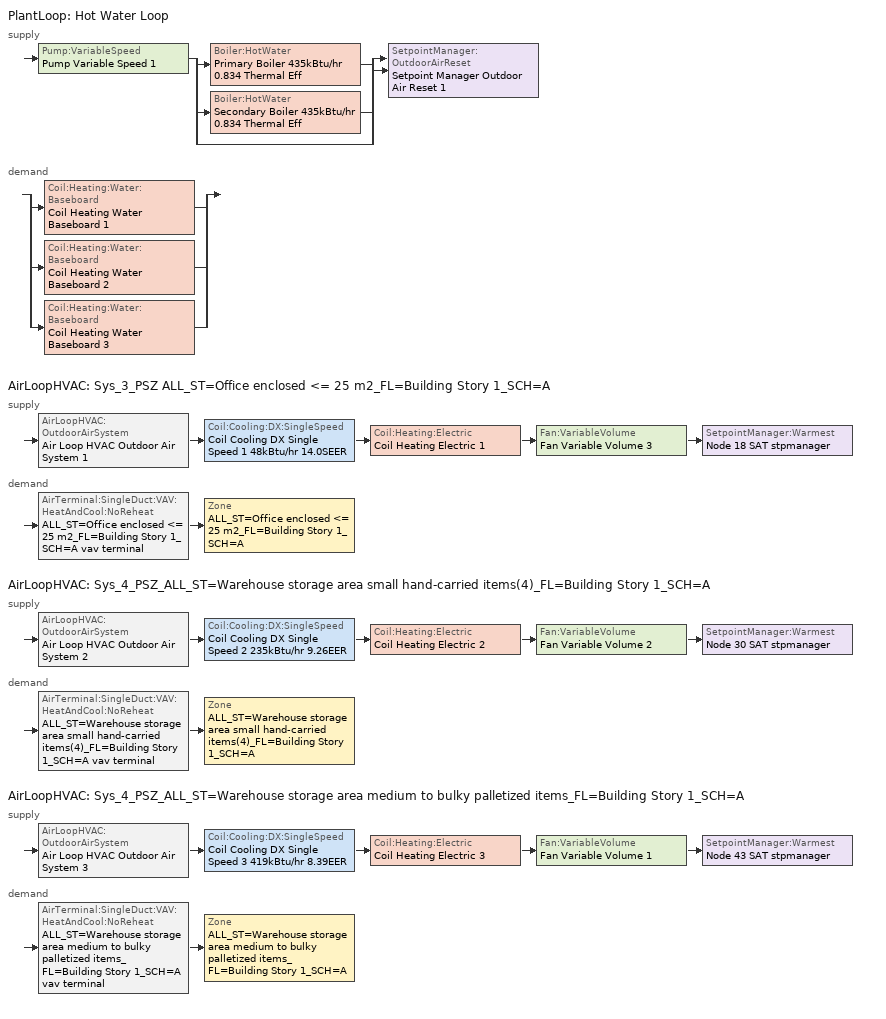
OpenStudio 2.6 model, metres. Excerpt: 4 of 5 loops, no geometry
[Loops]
PlantLoop 'Hot Water Loop'
 supply: Pump:VariableSpeed 'Pump Variable Speed 1' > split
  | Boiler:HotWater 'Primary Boiler 435kBtu/hr 0.834 Thermal Eff'
  | Boiler:HotWater 'Secondary Boiler 435kBtu/hr 0.834 Thermal Eff'
  | bypass
  join > SetpointManager:OutdoorAirReset 'Setpoint Manager Outdoor Air Reset 1'
 demand: split
  | Coil:Heating:Water:Baseboard 'Coil Heating Water Baseboard 1'
  | Coil:Heating:Water:Baseboard 'Coil Heating Water Baseboard 2'
  | Coil:Heating:Water:Baseboard 'Coil Heating Water Baseboard 3'
AirLoopHVAC 'Sys_3_PSZ ALL_ST=Office enclosed <= 25 m2_FL=Building Story 1_SCH=A'
 supply: AirLoopHVAC:OutdoorAirSystem 'Air Loop HVAC Outdoor Air System 1' > Coil:Cooling:DX:SingleSpeed 'Coil Cooling DX Single Speed 1 48kBtu/hr 14.0SEER' > Coil:Heating:Electric 'Coil Heating Electric 1' > Fan:VariableVolume 'Fan Variable Volume 3' > SetpointManager:Warmest 'Node 18 SAT stpmanager'
 demand: AirTerminal:SingleDuct:VAV:HeatAndCool:NoReheat 'ALL_ST=Office enclosed <= 25 m2_FL=Building Story 1_SCH=A vav terminal' > Zone 'ALL_ST=Office enclosed <= 25 m2_FL=Building Story 1_SCH=A'
AirLoopHVAC 'Sys_4_PSZ_ALL_ST=Warehouse storage area small hand-carried items(4)_FL=Building Story 1_SCH=A'
 supply: AirLoopHVAC:OutdoorAirSystem 'Air Loop HVAC Outdoor Air System 2' > Coil:Cooling:DX:SingleSpeed 'Coil Cooling DX Single Speed 2 235kBtu/hr 9.26EER' > Coil:Heating:Electric 'Coil Heating Electric 2' > Fan:VariableVolume 'Fan Variable Volume 2' > SetpointManager:Warmest 'Node 30 SAT stpmanager'
 demand: AirTerminal:SingleDuct:VAV:HeatAndCool:NoReheat 'ALL_ST=Warehouse storage area small hand-carried items(4)_FL=Building Story 1_SCH=A vav terminal' > Zone 'ALL_ST=Warehouse storage area small hand-carried items(4)_FL=Building Story 1_SCH=A'
AirLoopHVAC 'Sys_4_PSZ_ALL_ST=Warehouse storage area medium to bulky palletized items_FL=Building Story 1_SCH=A'
 supply: AirLoopHVAC:OutdoorAirSystem 'Air Loop HVAC Outdoor Air System 3' > Coil:Cooling:DX:SingleSpeed 'Coil Cooling DX Single Speed 3 419kBtu/hr 8.39EER' > Coil:Heating:Electric 'Coil Heating Electric 3' > Fan:VariableVolume 'Fan Variable Volume 1' > SetpointManager:Warmest 'Node 43 SAT stpmanager'
 demand: AirTerminal:SingleDuct:VAV:HeatAndCool:NoReheat 'ALL_ST=Warehouse storage area medium to bulky palletized items_FL=Building Story 1_SCH=A vav terminal' > Zone 'ALL_ST=Warehouse storage area medium to bulky palletized items_FL=Building Story 1_SCH=A'
[Sizing:Zone] Zone Cooling Design Supply Air Temperature Input Method=SupplyAirTemperature; Zone Cooling Design Supply Air Temperature {C}=13; Zone Cooling Design Supply Air Temperature Difference {deltaC}=11.11; Zone Heating Design Supply Air Temperature Input Method=SupplyAirTemperature; Zone Heating Design Supply Air Temperature {C}=43; Zone Heating Design Supply Air Temperature Difference {deltaC}=11.11; Zone Cooling Design Supply Air Humidity Ratio {kg-H2O/kg-air}=0.0085; Zone Heating Design Supply Air Humidity Ratio {kg-H2O/kg-air}=0.008; Zone Heating Sizing Factor=1.3; Zone Cooling Sizing Factor=1.1; Cooling Design Air Flow Method=DesignDay; Heating Design Air Flow Method=DesignDay; Account for Dedicated Outdoor Air System=No; Dedicated Outdoor Air System Control Strategy=NeutralSupplyAir; Dedicated Outdoor Air Low Setpoint Temperature for Design {C}=autosize; Dedicated Outdoor Air High Setpoint Temperature for Design {C}=autosize
ALL_ST=Office enclosed <= 25 m2_FL=Building Story 1_SCH=A; ALL_ST=Warehouse storage area small hand-carried items(4)_FL=Building Story 1_SCH=A; ALL_ST=Warehouse storage area medium to bulky palletized items_FL=Building Story 1_SCH=A
[Zone equipment]
ALL_ST=Office enclosed <= 25 m2_FL=Building Story 1_SCH=A: ALL_ST=Office enclosed <= 25 m2_FL=Building Story 1_SCH=A erv doas, Zone HVAC Baseboard Convective Water 1, ALL_ST=Office enclosed <= 25 m2_FL=Building Story 1_SCH=A vav terminal
ALL_ST=Warehouse storage area small hand-carried items(4)_FL=Building Story 1_SCH=A: ALL_ST=Warehouse storage area small hand-carried items(4)_FL=Building Story 1_SCH=A erv doas, Zone HVAC Baseboard Convective Water 2, ALL_ST=Warehouse storage area small hand-carried items(4)_FL=Building Story 1_SCH=A vav terminal
ALL_ST=Warehouse storage area medium to bulky palletized items_FL=Building Story 1_SCH=A: ALL_ST=Warehouse storage area medium to bulky palletized items_FL=Building Story 1_SCH=A erv doas, Zone HVAC Baseboard Convective Water 3, ALL_ST=Warehouse storage area medium to bulky palletized items_FL=Building Story 1_SCH=A vav terminal
[PlantLoop]
Hot Water Loop: Fluid Type=Water; Glycol Concentration=0; Plant Loop Volume {m3}=Autocalculate; Load Distribution Scheme=Optimal
[Sizing:Plant]
Hot Water Loop: Loop Type=Heating; Design Loop Exit Temperature {C}=82; Loop Design Temperature Difference {deltaC}=16; Sizing Option=NonCoincident; Zone Timesteps in Averaging Window=1; Coincident Sizing Factor Mode=None
[Pump:VariableSpeed]
Pump Variable Speed 1: Motor Efficiency=0.865; Pump Control Type=Intermittent; Skin Loss Radiative Fraction=0.5; Design Power Sizing Method=PowerPerFlowPerPressure; Design Electric Power per Unit Flow Rate {W/(m3/s)}=348701.1; Design Shaft Power per Unit Flow Rate per Unit Head {W-s/m3-Pa}=1.45151; Design Minimum Flow Rate Fraction=0
[Boiler:HotWater] Fuel Type=FuelOil#2; Nominal Capacity {W}=127625; Nominal Thermal Efficiency=0.92; Normalized Boiler Efficiency Curve=BOILER-EFFFPLR-NECB2011; Water Outlet Upper Temperature Limit {C}=99; Boiler Flow Mode=ConstantFlow; Parasitic Electric Load {W}=0; Sizing Factor=1
Primary Boiler 435kBtu/hr 0.834 Thermal Eff; Secondary Boiler 435kBtu/hr 0.834 Thermal Eff
[SetpointManager:OutdoorAirReset]
Setpoint Manager Outdoor Air Reset 1: Control Variable=Temperature; Setpoint at Outdoor Low Temperature {C}=82; Outdoor Low Temperature {C}=-16; Setpoint at Outdoor High Temperature {C}=60; Outdoor High Temperature {C}=0
[AirLoopHVAC] Design Supply Air Flow Rate {m3/s}=AutoSize
Name | Availability Schedule
Sys_3_PSZ ALL_ST=Office enclosed <= 25 m2_FL=Building Story 1_SCH=A | Sys_3_PSZ ALL_ST=Office enclosed <= 25 m2_FL=Building Story 1_SCH=A Occ Sch
Sys_4_PSZ_ALL_ST=Warehouse storage area small hand-carried items(4)_FL=Building Story 1_SCH=A | Sys_4_PSZ_ALL_ST=Warehouse storage area small hand-carried items(4)_FL=Building Story 1_SCH=A Occ Sch
Sys_4_PSZ_ALL_ST=Warehouse storage area medium to bulky palletized items_FL=Building Story 1_SCH=A | Sys_4_PSZ_ALL_ST=Warehouse storage area medium to bulky palletized items_FL=Building Story 1_SCH=A Occ Sch
[Sizing:System] Type of Load to Size On=Sensible; Design Outdoor Air Flow Rate {m3/s}=Autosize; Minimum System Air Flow Ratio=1; Preheat Design Temperature {C}=7; Preheat Design Humidity Ratio {kg-H2O/kg-Air}=0.008; Precool Design Temperature {C}=13; Precool Design Humidity Ratio {kg-H2O/kg-Air}=0.008; Central Cooling Design Supply Air Temperature {C}=13; Central Heating Design Supply Air Temperature {C}=43; Sizing Option=NonCoincident; 100% Outdoor Air in Cooling=No; 100% Outdoor Air in Heating=No; Central Cooling Design Supply Air Humidity Ratio {kg-H2O/kg-Air}=0.0085; Central Heating Design Supply Air Humidity Ratio {kg-H2O/kg-Air}=0.008; Cooling Design Air Flow Method=DesignDay; Cooling Design Air Flow Rate {m3/s}=0; Heating Design Air Flow Method=DesignDay; Heating Design Air Flow Rate {m3/s}=0; System Outdoor Air Method=ZoneSum; Zone Maximum Outdoor Air Fraction=1; Cooling Supply Air Flow Rate Per Floor Area {m3/s-m2}=0.00996765; Cooling Fraction of Autosized Cooling Supply Air Flow Rate=1; Cooling Supply Air Flow Rate Per Unit Cooling Capacity {m3/s-W}=3.94755e-05; Heating Supply Air Flow Rate Per Floor Area {m3/s-m2}=0.00996765; Heating Fraction of Autosized Heating Supply Air Flow Rate=1; Heating Fraction of Autosized Cooling Supply Air Flow Rate=1; Heating Supply Air Flow Rate Per Unit Heating Capacity {m3/s-W}=3.15882e-05; Cooling Design Capacity Method=CoolingDesignCapacity; Cooling Design Capacity {W}=autosize; Cooling Design Capacity Per Floor Area {W/m2}=234.7; Fraction of Autosized Cooling Design Capacity=1; Heating Design Capacity Method=HeatingDesignCapacity; Heating Design Capacity {W}=autosize; Heating Design Capacity Per Floor Area {W/m2}=157; Fraction of Autosized Heating Design Capacity=1; Central Cooling Capacity Control Method=OnOff
Sys_3_PSZ ALL_ST=Office enclosed <= 25 m2_FL=Building Story 1_SCH=A; Sys_4_PSZ_ALL_ST=Warehouse storage area small hand-carried items(4)_FL=Building Story 1_SCH=A; Sys_4_PSZ_ALL_ST=Warehouse storage area medium to bulky palletized items_FL=Building Story 1_SCH=A
[Coil:Heating:Electric] Availability Schedule=Always On Discrete
Coil Heating Electric 1; Coil Heating Electric 2; Coil Heating Electric 3
[Coil:Cooling:DX:SingleSpeed] Availability Schedule=Always On Discrete; Rated Total Cooling Capacity {W}=autosize; Rated Sensible Heat Ratio=autosize; Rated Air Flow Rate {m3/s}=autosize; Rated Evaporator Fan Power Per Volume Flow Rate {W/(m3/s)}=773.3; Total Cooling Capacity Function of Temperature Curve=DXCOOL-NECB2011-REF-CAPFT; Total Cooling Capacity Function of Flow Fraction Curve=DXCOOL-NECB2011-REF-CAPFFLOW; Energy Input Ratio Function of Temperature Curve=DXCOOL-NECB2011-REF-COOLEIRFT; Energy Input Ratio Function of Flow Fraction Curve=DXCOOL-NECB2011-REF-COOLEIRFFLOW; Part Load Fraction Correlation Curve=DXCOOL-NECB2011-REF-COOLPLFFPLR; Condenser Type=AirCooled; Evaporative Condenser Effectiveness=0; Evaporative Condenser Air Flow Rate {m3/s}=Autosize; Evaporative Condenser Pump Rated Power Consumption {W}=Autosize; Crankcase Heater Capacity {W}=0; Maximum Outdoor Dry-Bulb Temperature for Crankcase Heater Operation {C}=0; Basin Heater Capacity {W/K}=0; Basin Heater Setpoint Temperature {C}=10
Name | Rated COP {W/W}
Coil Cooling DX Single Speed 1 48kBtu/hr 14.0SEER | 3.8248
Coil Cooling DX Single Speed 2 235kBtu/hr 9.26EER | 3.30028
Coil Cooling DX Single Speed 3 419kBtu/hr 8.39EER | 3.11145
[Controller:OutdoorAir] Minimum Outdoor Air Flow Rate {m3/s}=0; Maximum Outdoor Air Flow Rate {m3/s}=0; Economizer Control Action Type=ModulateFlow; Lockout Type=NoLockout; Minimum Limit Type=FixedMinimum; High Humidity Control=No; Heat Recovery Bypass Control Type=BypassWhenOAFlowGreaterThanMinimum
Name | Economizer Control Type | Economizer Maximum Limit Dry-Bulb Temperature {C} | Economizer Maximum Limit Enthalpy {J/kg} | Economizer Minimum Limit Dry-Bulb Temperature {C} | Minimum Outdoor Air Schedule | Controller Mechanical Ventilation
Controller Outdoor Air 1 | NoEconomizer | 28 | 64000 | -100 | Sys_3_PSZ ALL_ST=Office enclosed <= 25 m2_FL=Building Story 1_SCH=A Occ Sch | Controller Mechanical Ventilation 1
Controller Outdoor Air 2 | DifferentialEnthalpy |  |  |  | Sys_4_PSZ_ALL_ST=Warehouse storage area small hand-carried items(4)_FL=Building Story 1_SCH=A Occ Sch | Controller Mechanical Ventilation 2
Controller Outdoor Air 3 | DifferentialEnthalpy |  |  |  | Sys_4_PSZ_ALL_ST=Warehouse storage area medium to bulky palletized items_FL=Building Story 1_SCH=A Occ Sch | Controller Mechanical Ventilation 3
[Controller:MechanicalVentilation] Availability Schedule=Always On Discrete; System Outdoor Air Method=ZoneSum
Controller Mechanical Ventilation 1; Controller Mechanical Ventilation 2; Controller Mechanical Ventilation 3
[AirLoopHVAC:OutdoorAirSystem]
Name | Controller
Air Loop HVAC Outdoor Air System 1 | Controller Outdoor Air 1
Air Loop HVAC Outdoor Air System 2 | Controller Outdoor Air 2
Air Loop HVAC Outdoor Air System 3 | Controller Outdoor Air 3
[Coil:Heating:Water:Baseboard] Heating Design Capacity Method=HeatingDesignCapacity; Heating Design Capacity {W}=autosize; Heating Design Capacity Per Floor Area {W/m2}=0; Fraction of Autosized Heating Design Capacity=0.8
Coil Heating Water Baseboard 1; Coil Heating Water Baseboard 2; Coil Heating Water Baseboard 3
[ZoneHVAC:Baseboard:Convective:Water] Availability Schedule=Always On Discrete
Name | Heating Coil
Zone HVAC Baseboard Convective Water 1 | Coil Heating Water Baseboard 1
Zone HVAC Baseboard Convective Water 2 | Coil Heating Water Baseboard 2
Zone HVAC Baseboard Convective Water 3 | Coil Heating Water Baseboard 3
[HeatExchanger:AirToAir:SensibleAndLatent] Availability Schedule=Always On Discrete; Nominal Supply Air Flow Rate {m3/s}=autosize; Sensible Effectiveness at 100% Heating Air Flow=0.76; Latent Effectiveness at 100% Heating Air Flow=0.75; Sensible Effectiveness at 75% Heating Air Flow=0.81; Latent Effectiveness at 75% Heating Air Flow=0.75; Sensible Effectiveness at 100% Cooling Air Flow=0.76; Latent Effectiveness at 100% Cooling Air Flow=0.75; Sensible Effectiveness at 75% Cooling Air Flow=0.81; Latent Effectiveness at 75% Cooling Air Flow=0.75; Supply Air Outlet Temperature Control=No; Heat Exchanger Type=Rotary; Frost Control Type=ExhaustAirRecirculation; Threshold Temperature {C}=-23.3; Initial Defrost Time Fraction=0.167; Rate of Defrost Time Fraction Increase {1/K}=0.012; Economizer Lockout=No
Name | Nominal Electric Power {W}
ALL_ST=Warehouse storage area medium to bulky palletized items_FL=Building Story 1_SCH=A erv hx | 750.88
ALL_ST=Warehouse storage area small hand-carried items(4)_FL=Building Story 1_SCH=A erv hx | 354.73
ALL_ST=Office enclosed <= 25 m2_FL=Building Story 1_SCH=A erv hx | 121.662
[Fan:VariableVolume] Availability Schedule=Always On Discrete; Fan Efficiency=0.75; Pressure Rise {Pa}=640; Maximum Flow Rate {m3/s}=Autosize; Fan Power Minimum Flow Rate Input Method=Fraction; Fan Power Minimum Flow Fraction=0.3; Fan Power Minimum Air Flow Rate {m3/s}=0; Motor Efficiency=0.9; Motor In Airstream Fraction=1; Fan Power Coefficient 1=0.0407599; Fan Power Coefficient 2=0.088045; Fan Power Coefficient 3=-0.0729261; Fan Power Coefficient 4=0.94374; Fan Power Coefficient 5=0
Fan Variable Volume 1; Fan Variable Volume 2; Fan Variable Volume 3
[SetpointManager:Warmest] Control Variable=Temperature; Minimum Setpoint Temperature {C}=12; Maximum Setpoint Temperature {C}=35; Strategy=MaximumTemperature
Node 43 SAT stpmanager; Node 30 SAT stpmanager; Node 18 SAT stpmanager
[AirTerminal:SingleDuct:VAV:HeatAndCool:NoReheat] Availability Schedule=Always On Discrete; Maximum Air Flow Rate {m3/s}=autosize; Zone Minimum Air Flow Fraction=0.05
ALL_ST=Warehouse storage area medium to bulky palletized items_FL=Building Story 1_SCH=A vav terminal; ALL_ST=Warehouse storage area small hand-carried items(4)_FL=Building Story 1_SCH=A vav terminal; ALL_ST=Office enclosed <= 25 m2_FL=Building Story 1_SCH=A vav terminal
[ZoneHVAC:EnergyRecoveryVentilator:Controller] Temperature High Limit {C}=19; Temperature Low Limit {C}=13; Exhaust Air Temperature Limit=NoExhaustAirTemperatureLimit; Exhaust Air Enthalpy Limit=NoExhaustAirEnthalpyLimit; Time of Day Economizer Flow Control Schedule=Always Off Discrete; High Humidity Control Flag=No; High Humidity Outdoor Air Flow Ratio=1; Control High Indoor Humidity Based on Outdoor Humidity Ratio=Yes
Name | Electronic Enthalpy Limit Curve
ALL_ST=Warehouse storage area medium to bulky palletized items_FL=Building Story 1_SCH=A erv contr | Curve Cubic 3
ALL_ST=Warehouse storage area small hand-carried items(4)_FL=Building Story 1_SCH=A erv contr | Curve Cubic 4
ALL_ST=Office enclosed <= 25 m2_FL=Building Story 1_SCH=A erv contr | Curve Cubic 5
[Fan:OnOff] Availability Schedule=Always On Discrete; Fan Efficiency=0.75; Pressure Rise {Pa}=200; Maximum Flow Rate {m3/s}=autosize; Motor Efficiency=0.9; Motor In Airstream Fraction=1
Name | Fan Power Ratio Function of Speed Ratio Curve | Fan Efficiency Ratio Function of Speed Ratio Curve
ALL_ST=Warehouse storage area medium to bulky palletized items_FL=Building Story 1_SCH=A erv sup fan | Fan On Off Power Curve 2 | Fan On Off Efficiency Curve 2
ALL_ST=Warehouse storage area medium to bulky palletized items_FL=Building Story 1_SCH=A erv exh fan | Fan On Off Power Curve 3 | Fan On Off Efficiency Curve 3
ALL_ST=Warehouse storage area small hand-carried items(4)_FL=Building Story 1_SCH=A erv sup fan | Fan On Off Power Curve 4 | Fan On Off Efficiency Curve 4
ALL_ST=Warehouse storage area small hand-carried items(4)_FL=Building Story 1_SCH=A erv exh fan | Fan On Off Power Curve 5 | Fan On Off Efficiency Curve 5
ALL_ST=Office enclosed <= 25 m2_FL=Building Story 1_SCH=A erv sup fan | Fan On Off Power Curve 6 | Fan On Off Efficiency Curve 6
ALL_ST=Office enclosed <= 25 m2_FL=Building Story 1_SCH=A erv exh fan | Fan On Off Power Curve 7 | Fan On Off Efficiency Curve 7
[ZoneHVAC:EnergyRecoveryVentilator] Supply Air Flow Rate {m3/s}=autosize; Exhaust Air Flow Rate {m3/s}=autosize; Ventilation Rate per Occupant {m3/s-person}=0
Name | Availability Schedule | Heat Exchanger | Supply Air Fan | Exhaust Air Fan | Controller | Ventilation Rate per Unit Floor Area {m3/s-m2}
ALL_ST=Warehouse storage area medium to bulky palletized items_FL=Building Story 1_SCH=A erv doas | Sys_4_PSZ_ALL_ST=Warehouse storage area medium to bulky palletized items_FL=Building Story 1_SCH=A Occ Sch | ALL_ST=Warehouse storage area medium to bulky palletized items_FL=Building Story 1_SCH=A erv hx | ALL_ST=Warehouse storage area medium to bulky palletized items_FL=Building Story 1_SCH=A erv sup fan | ALL_ST=Warehouse storage area medium to bulky palletized items_FL=Building Story 1_SCH=A erv exh fan | ALL_ST=Warehouse storage area medium to bulky palletized items_FL=Building Story 1_SCH=A erv contr | 0.0003048
ALL_ST=Warehouse storage area small hand-carried items(4)_FL=Building Story 1_SCH=A erv doas | Sys_4_PSZ_ALL_ST=Warehouse storage area small hand-carried items(4)_FL=Building Story 1_SCH=A Occ Sch | ALL_ST=Warehouse storage area small hand-carried items(4)_FL=Building Story 1_SCH=A erv hx | ALL_ST=Warehouse storage area small hand-carried items(4)_FL=Building Story 1_SCH=A erv sup fan | ALL_ST=Warehouse storage area small hand-carried items(4)_FL=Building Story 1_SCH=A erv exh fan | ALL_ST=Warehouse storage area small hand-carried items(4)_FL=Building Story 1_SCH=A erv contr | 0.0003048
ALL_ST=Office enclosed <= 25 m2_FL=Building Story 1_SCH=A erv doas | Sys_3_PSZ ALL_ST=Office enclosed <= 25 m2_FL=Building Story 1_SCH=A Occ Sch | ALL_ST=Office enclosed <= 25 m2_FL=Building Story 1_SCH=A erv hx | ALL_ST=Office enclosed <= 25 m2_FL=Building Story 1_SCH=A erv sup fan | ALL_ST=Office enclosed <= 25 m2_FL=Building Story 1_SCH=A erv exh fan | ALL_ST=Office enclosed <= 25 m2_FL=Building Story 1_SCH=A erv contr | 0.00042164
[Schedule:Ruleset]
Name | Default Day Schedule | Summer Design Day Schedule | Winter Design Day Schedule
Sys_3_PSZ ALL_ST=Office enclosed <= 25 m2_FL=Building Story 1_SCH=A Occ Sch | Sys_3_PSZ ALL_ST=Office enclosed <= 25 m2_FL=Building Story 1_SCH=A Occ Sch Default | Sys_3_PSZ ALL_ST=Office enclosed <= 25 m2_FL=Building Story 1_SCH=A Occ Sch Summer Design Day | Sys_3_PSZ ALL_ST=Office enclosed <= 25 m2_FL=Building Story 1_SCH=A Occ Sch Winter Design Day
Sys_4_PSZ_ALL_ST=Warehouse storage area medium to bulky palletized items_FL=Building Story 1_SCH=A Occ Sch | Sys_4_PSZ_ALL_ST=Warehouse storage area medium to bulky palletized items_FL=Building Story 1_SCH=A Occ Sch Default | Sys_4_PSZ_ALL_ST=Warehouse storage area medium to bulky palletized items_FL=Building Story 1_SCH=A Occ Sch Summer Design Day | Sys_4_PSZ_ALL_ST=Warehouse storage area medium to bulky palletized items_FL=Building Story 1_SCH=A Occ Sch Winter Design Day
Sys_4_PSZ_ALL_ST=Warehouse storage area small hand-carried items(4)_FL=Building Story 1_SCH=A Occ Sch | Sys_4_PSZ_ALL_ST=Warehouse storage area small hand-carried items(4)_FL=Building Story 1_SCH=A Occ Sch Default | Sys_4_PSZ_ALL_ST=Warehouse storage area small hand-carried items(4)_FL=Building Story 1_SCH=A Occ Sch Summer Design Day | Sys_4_PSZ_ALL_ST=Warehouse storage area small hand-carried items(4)_FL=Building Story 1_SCH=A Occ Sch Winter Design Day
[Schedule:Day]
Sys_3_PSZ ALL_ST=Office enclosed <= 25 m2_FL=Building Story 1_SCH=A Occ Sch Default; Sys_3_PSZ ALL_ST=Office enclosed <= 25 m2_FL=Building Story 1_SCH=A Occ Sch Winter Design Day; Sys_3_PSZ ALL_ST=Office enclosed <= 25 m2_FL=Building Story 1_SCH=A Occ Sch Summer Design Day: 24, 0, 1
[Schedule:Rule] Schedule Ruleset=Sys_3_PSZ ALL_ST=Office enclosed <= 25 m2_FL=Building Story 1_SCH=A Occ Sch; Date Specification Type=DateRange; Start Month=1; Start Day=1; End Month=12
Name | Rule Order | Day Schedule | Apply Monday | End Day | Apply Tuesday | Apply Wednesday | Apply Thursday
Sys_3_PSZ ALL_ST=Office enclosed <= 25 m2_FL=Building Story 1_SCH=A Occ Sch Monday Rule | 6 | Sys_3_PSZ ALL_ST=Office enclosed <= 25 m2_FL=Building Story 1_SCH=A Occ Sch Monday | Yes | 25
Sys_3_PSZ ALL_ST=Office enclosed <= 25 m2_FL=Building Story 1_SCH=A Occ Sch Tuesday Rule | 5 | Sys_3_PSZ ALL_ST=Office enclosed <= 25 m2_FL=Building Story 1_SCH=A Occ Sch Tuesday |  | 26 | Yes
Sys_3_PSZ ALL_ST=Office enclosed <= 25 m2_FL=Building Story 1_SCH=A Occ Sch Wednesday Rule | 4 | Sys_3_PSZ ALL_ST=Office enclosed <= 25 m2_FL=Building Story 1_SCH=A Occ Sch Wednesday |  | 27 |  | Yes
Sys_3_PSZ ALL_ST=Office enclosed <= 25 m2_FL=Building Story 1_SCH=A Occ Sch Thursday Rule | 3 | Sys_3_PSZ ALL_ST=Office enclosed <= 25 m2_FL=Building Story 1_SCH=A Occ Sch Thursday |  | 28 |  |  | Yes
[Schedule:Constant]
Name | Value
Always On Discrete | 1
Always Off Discrete | 0
[Curve:Biquadratic] Minimum Value of x=13; Maximum Value of x=24; Minimum Value of y=24; Maximum Value of y=46
Name | Coefficient1 Constant | Coefficient2 x | Coefficient3 x**2 | Coefficient4 y | Coefficient5 y**2 | Coefficient6 x*y
DXCOOL-NECB2011-REF-CAPFT | 0.867905 | 0.0142459 | 0.00055436 | -0.0075575 | 3.3e-05 | -0.0001918
DXCOOL-NECB2011-REF-COOLEIRFT | 0.116936 | 0.0284933 | -0.0004112 | 0.0214108 | 0.00016103 | -0.0006791
[Curve:Quadratic] Coefficient1 Constant=1; Coefficient2 x=0; Coefficient3 x**2=0; Minimum Value of x=0; Maximum Value of x=1
DXCOOL-NECB2011-REF-CAPFFLOW; DXCOOL-NECB2011-REF-COOLEIRFFLOW
[Curve:Cubic]
Name | Coefficient1 Constant | Coefficient2 x | Coefficient3 x**2 | Coefficient4 x**3 | Minimum Value of x | Maximum Value of x
DXCOOL-NECB2011-REF-COOLPLFFPLR | 0.0277 | 4.9151 | -8.184 | 4.2702 | 0.7 | 1
BOILER-EFFFPLR-NECB2011 | 0.2901 | 2.6664 | -3.764 | 1.82 | 0 | 1
Fan On Off Efficiency Curve 2; Fan On Off Efficiency Curve 3; Fan On Off Efficiency Curve 4; Fan On Off Efficiency Curve 5; Fan On Off Efficiency Curve 6; Fan On Off Efficiency Curve 7 | 1 | 0 | 0 | 0 | 0 | 1
Curve Cubic 3; Curve Cubic 4; Curve Cubic 5 | 0.013427 | -0.00047892 | 5.3352e-05 | -1.8103e-06 | 16.6 | 29.13
[Curve:Exponent] Coefficient1 Constant=1; Coefficient2 Constant=0; Coefficient3 Constant=0; Minimum Value of x=0; Maximum Value of x=1
Fan On Off Power Curve 2; Fan On Off Power Curve 3; Fan On Off Power Curve 4; Fan On Off Power Curve 5; Fan On Off Power Curve 6; Fan On Off Power Curve 7
